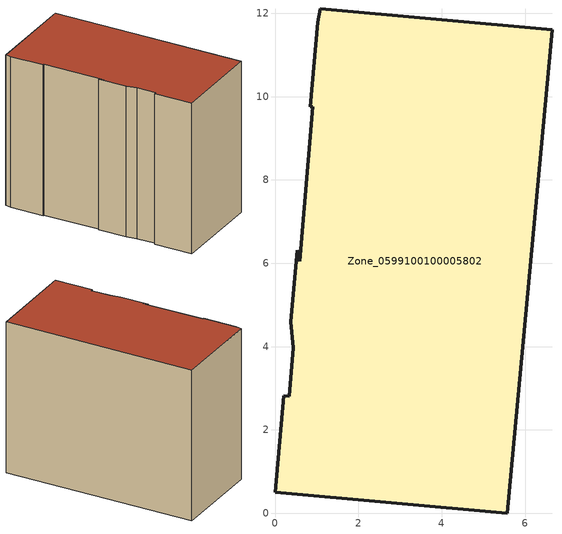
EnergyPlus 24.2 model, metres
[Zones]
Zone_0599100100005802
 floor ground (C_G): 0.6,6.04 0.9,9.75 0.84,9.76 1.02,11.78 1.09,12.1 6.65,11.6 5.57,0 0,0.5 0.21,2.82 0.34,2.81 0.43,3.98 0.37,4.59 0.53,6.31 z0
 wall outside (C_F): 0,0.5 5.57,0 6.65,11.6 1.09,12.1 1.02,11.78 0.84,9.76 0.9,9.75 0.6,6.04 0.53,6.31 0.37,4.59 0.43,3.98 0.34,2.81 0.21,2.82 0,0.5 z0:9.35
 roof outside (C_R): 0.9,9.75 0.6,6.04 0.53,6.31 0.37,4.59 0.43,3.98 0.34,2.81 0.21,2.82 0,0.5 5.57,0 6.65,11.6 1.09,12.1 1.02,11.78 0.84,9.76 z9.35
[BUILDING]
Pand.0599100100005802: North Axis=0; Terrain=City; Loads Convergence Tolerance Value=0.04; Temperature Convergence Tolerance Value=0.4; Solar Distribution=FullExterior; Maximum Number of Warmup Days=25; Minimum Number of Warmup Days=1
[Site:Location]
Rotterdam.The.Hague.AP_ZH_NLD Design_Conditions: Latitude=51.96; Longitude=4.45; Time Zone=1; Elevation=-4.5
[SITE:GROUNDTEMPERATURE:BUILDINGSURFACE]
18, 18, 18, 18, 18, 18, 18, 18, 18, 18, 18, 18
[MATERIAL] Thermal Absorptance=0.9; Solar Absorptance=0.7; Visible Absorptance=0.7
Name | Roughness | Thickness | Conductivity | Density | Specific Heat
G.TC.2015-2018 | MediumSmooth | 0.15 | 0.0428571 | 540 | 1210
F.TC.2015-2018 | Rough | 0.3 | 0.0666667 | 1920 | 840
R.TC.2015-2018 | MediumRough | 0.2 | 0.0333333 | 1500 | 1000
[CONSTRUCTION]
C_G: G.TC.2015-2018
C_F: F.TC.2015-2018
C_R: R.TC.2015-2018
[ZONE]
Zone_0599100100005802: Type=1; Multiplier=1; Ceiling Height=Autocalculate; Volume=Autocalculate; Floor Area=autocalculate; Part of Total Floor Area=Yes
[ZONEINFILTRATION:DESIGNFLOWRATE]
Infil_Zone_0599100100005802: Zone or ZoneList or Space or SpaceList=Zone_0599100100005802; Schedule=AlwaysOn; Design Flow Rate Calculation Method=Flow/Area; Flow Rate per Floor Area=0.0015; Constant Term Coefficient=1; Temperature Term Coefficient=0; Velocity Term Coefficient=0; Velocity Squared Term Coefficient=0
[HVACTEMPLATE:ZONE:IDEALLOADSAIRSYSTEM]
Zone_0599100100005802: Maximum Heating Supply Air Temperature=50; Minimum Cooling Supply Air Temperature=13; Maximum Heating Supply Air Humidity Ratio=0.0156; Minimum Cooling Supply Air Humidity Ratio=0.0077; Heating Limit=NoLimit; Cooling Limit=NoLimit; Dehumidification Control Type=ConstantSensibleHeatRatio; Cooling Sensible Heat Ratio=0.7; Dehumidification Setpoint=60; Humidification Control Type=None; Humidification Setpoint=30; Outdoor Air Method=None; Outdoor Air Flow Rate per Person=0.00944; Outdoor Air Flow Rate per Zone Floor Area=0; Outdoor Air Flow Rate per Zone=0; Demand Controlled Ventilation Type=None; Outdoor Air Economizer Type=NoEconomizer; Heat Recovery Type=None; Sensible Heat Recovery Effectiveness=0.7; Latent Heat Recovery Effectiveness=0.65
[ZONECONTROL:THERMOSTAT]
ThermostatControl_Zone_0599100100005802: Zone or ZoneList=Zone_0599100100005802; Control Type Schedule=DualSetpointControlType; Control 1=Thermostat_Zone_0599100100005802; Temperature Difference Between Cutout And Setpoint=0
[THERMOSTATSETPOINT:DUALSETPOINT]
Thermostat_Zone_0599100100005802: Heating Setpoint Temperature Schedule=HeatingSetpoint_Zone_0599100100005802; Cooling Setpoint Temperature Schedule=CoolingSetpoint_Zone_0599100100005802
[SCHEDULE:COMPACT]
HeatingSetpoint_Zone_0599100100005802: Through: 12/31, For: AllDays, Until: 24:00, 21
CoolingSetpoint_Zone_0599100100005802: Through: 12/31, For: AllDays, Until: 24:00, 24
DualSetpointControlType: Through: 12/31, For: AllDays, Until: 24:00, 4
AlwaysOn: Through: 12/31, For: AllDays, Until: 24:00, 1
